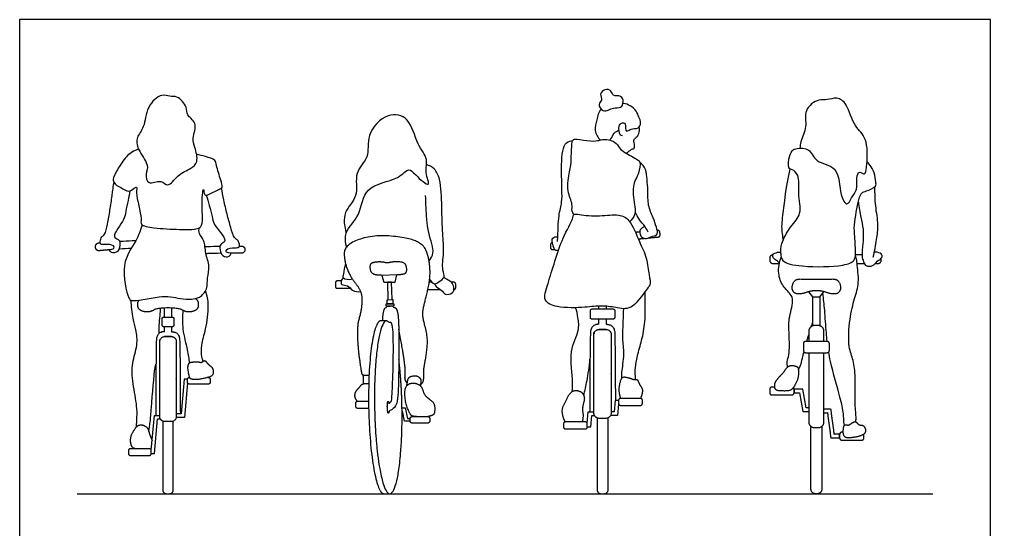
# Model space of a CAD drawing. Header units: millimetres. Extents: x 122.9 to 141.7, y 0.8 to 10.9.
# Drawn here: x 137.431 to 141.698, y 8.667 to 10.908 of the extents above; entities that cross this region are included whole.
import ezdxf

# ---------------------------------------------------------------- set-up
doc = ezdxf.new("R2010")
doc.units = ezdxf.units.MM
for name, color, linetype, true_color in [('AG-DIAGRAM', 7, 'Continuous', 0xfecc66), ('AG-PEOPLE', 7, 'Continuous', 0x66ccff), ('X-VPRT', 6, 'Continuous', 0xff00ff)]:
    doc.layers.add(name, color=color, linetype=linetype, true_color=true_color)

msp = doc.modelspace()

# ---------------------------------------------------------------- linework, layer by layer
at = {"layer": 'AG-DIAGRAM'}
msp.add_lwpolyline([(137.6851, 8.8248), (141.4443, 8.8248)], dxfattribs=at)
at = {"layer": 'AG-PEOPLE'}
for points in [[(139.0323, 9.7531), (139.0826, 9.7543), (139.0898, 9.7853), (139.0237, 9.7838)], [(139.0503, 9.6765), (139.0683, 9.677), (139.0665, 9.7539), (139.0485, 9.7535)], [(139.0432, 9.6488), (139.0429, 9.6583), (139.0763, 9.6589), (139.0766, 9.6494)], [(139.0473, 9.6584), (139.0468, 9.6764), (139.0718, 9.677), (139.0722, 9.659)]]:
    msp.add_lwpolyline(points, close=True, dxfattribs=at)
for points in [[(140.9171, 9.6892), (140.8995, 9.7119)], [(140.9171, 9.5621), (140.9171, 9.6892), (140.9487, 9.6892), (140.9487, 9.5621)], [(140.9487, 9.6892), (140.9663, 9.7119)], [(139.9773, 9.6361), (139.9773, 9.6485)], [(140.0095, 9.6479), (140.0095, 9.6361)], [(138.0687, 9.6007), (138.0687, 9.6416)], [(138.0995, 9.6416), (138.0995, 9.6007)], [(139.9773, 9.5689), (139.9773, 9.5913)], [(140.0095, 9.5913), (140.0095, 9.5689)], [(138.0687, 9.5364), (138.0687, 9.5579)], [(138.0995, 9.5579), (138.0995, 9.5364)], [(140.0095, 9.5464), (139.9773, 9.5464)], [(138.0995, 9.5149), (138.0687, 9.5149)], [(138.1699, 9.3118), (138.156, 9.1596), (138.1201, 9.1596)], [(138.1695, 9.3274), (138.1553, 9.3274), (138.1414, 9.1754), (138.1205, 9.1754)], [(140.8994, 9.2025), (140.8883, 9.2025), (140.8734, 9.284), (140.8347, 9.284), (140.8347, 9.2678), (140.8582, 9.2678), (140.8731, 9.1864), (140.8994, 9.1864)], [(140.0641, 9.2184), (140.0594, 9.168), (140.0287, 9.168)], [(140.0636, 9.2348), (140.0488, 9.2348), (140.0443, 9.1846), (140.0315, 9.1846)], [(139.1121, 9.2025), (139.126, 9.2025), (139.1361, 9.1558), (139.148, 9.1558)], [(139.148, 9.1438), (139.1235, 9.1438), (139.1138, 9.1884), (139.1123, 9.1884)], [(139.926, 9.1341), (139.9306, 9.1846), (139.9554, 9.1846)], [(138.0101, 9.0167), (138.024, 9.1689), (138.0477, 9.1689)], [(138.0105, 9.0011), (138.0246, 9.0011), (138.0385, 9.1531), (138.0504, 9.1531)], [(139.9264, 9.1178), (139.9412, 9.1178), (139.9458, 9.168), (139.9582, 9.168)]]:
    msp.add_lwpolyline(points, dxfattribs=at)
for points, degree, knots in [([(140.0185, 10.5091), (140.0113, 10.5059), (139.9942, 10.5016), (139.9689, 10.5361), (139.9956, 10.552), (139.9779, 10.581), (140.0024, 10.6032), (140.034, 10.5976), (140.0369, 10.5677), (140.0768, 10.5766), (140.0874, 10.5454), (140.0761, 10.516), (140.0401, 10.5223), (140.0259, 10.5124), (140.0185, 10.5091)], 3, [0, 0, 0, 0, 0.268285, 0.584932, 0.846354, 1.13362, 1.422547, 1.711609, 1.97425, 2.285632, 2.574265, 2.857973, 3.171559, 3.451454, 3.451454, 3.451454, 3.451454]), ([(137.9549, 10.3374), (137.946, 10.3563), (137.9428, 10.3908), (137.9841, 10.4356), (137.9861, 10.5237), (138.0536, 10.5852), (138.0915, 10.5663), (138.1255, 10.5739), (138.1718, 10.5238), (138.162, 10.4859), (138.2168, 10.4557), (138.1885, 10.3839), (138.2027, 10.3478), (138.2196, 10.2802), (138.1835, 10.2509), (138.1261, 10.2285), (138.085, 10.1644), (138.0545, 10.2085), (137.9937, 10.1759), (137.984, 10.2325), (138.0035, 10.2692), (137.9658, 10.314), (137.9549, 10.3374)], 3, [0, 0, 0, 0, 0.410469, 0.835287, 1.370359, 1.87736, 2.217512, 2.541315, 2.982549, 3.316124, 3.715415, 4.178199, 4.547452, 4.999136, 5.359746, 5.822378, 6.262646, 6.600263, 7.009343, 7.367565, 7.726716, 8.235547, 8.235547, 8.235547, 8.235547]), ([(140.776, 9.8797), (140.776, 9.8943), (140.777, 9.9248), (140.8169, 9.9992), (140.8732, 10.0529), (140.8491, 10.1429), (140.8618, 10.2232), (140.8265, 10.2508), (140.8116, 10.2484), (140.8075, 10.2834), (140.8243, 10.3364), (140.8499, 10.3423), (140.9092, 10.3438), (140.9224, 10.276), (141.0361, 10.2671), (141.0325, 10.1428), (141.0673, 10.0821), (141.0878, 10.1278), (141.1156, 10.1601), (141.1075, 10.2063), (141.1195, 10.249), (141.1491, 10.2166), (141.1528, 10.2621), (141.1564, 10.2805), (141.1599, 10.392), (141.0964, 10.4331), (141.0719, 10.5348), (141.0249, 10.5696), (140.9788, 10.551), (140.9427, 10.5608), (140.8735, 10.5134), (140.8949, 10.4318), (140.8657, 10.3847), (140.8613, 10.3516), (140.8608, 10.3419)], 3, [0, 0, 0, 0, 0.37528, 0.890063, 1.37341, 1.904284, 2.405799, 2.752286, 3.003413, 3.442539, 3.731217, 3.993521, 4.397885, 4.892722, 5.433391, 6.037995, 6.429025, 6.755915, 7.130218, 7.524122, 7.834503, 8.101559, 8.409691, 8.695376, 9.258266, 9.746744, 10.312697, 10.714851, 11.088516, 11.430139, 11.910802, 12.35107, 12.817302, 13.006705, 13.006705, 13.006705, 13.006705]), ([(139.987, 10.5144), (139.9744, 10.5014), (139.9708, 10.465), (139.9519, 10.422), (139.9735, 10.3873), (139.9839, 10.3789)], 3, [4.09772, 4.09772, 4.09772, 4.09772, 4.478725, 4.863418, 5.251028, 5.251028, 5.251028, 5.251028]), ([(140.081, 10.3971), (140.0774, 10.3978), (140.0663, 10.3972), (140.0634, 10.4399), (140.0743, 10.4551), (140.099, 10.4525), (140.09, 10.4186), (140.1054, 10.4158), (140.1171, 10.4306), (140.1525, 10.4254), (140.1645, 10.4539), (140.1518, 10.479), (140.1438, 10.5069), (140.1135, 10.5299), (140.098, 10.5372), (140.0831, 10.5384), (140.0831, 10.5384)], 3, [0, 0, 0, 0, 0.186348, 0.529914, 0.763355, 0.988593, 1.28231, 1.45232, 1.683177, 1.996833, 2.271561, 2.563315, 2.8645, 3.19427, 3.516588, 3.517317, 3.517317, 3.517317, 3.517317]), ([(138.8688, 9.9083), (138.8643, 9.9284), (138.8544, 9.9764), (138.9359, 10.0468), (138.9389, 10.1805), (139.0951, 10.1987), (139.1418, 10.261), (139.1688, 10.2251), (139.2469, 10.1577), (139.2086, 10.2409), (139.2316, 10.2956), (139.1729, 10.3589), (139.1512, 10.4791), (139.0438, 10.5039), (138.9514, 10.4022), (138.9736, 10.2996), (138.8967, 10.2377), (138.9267, 10.1272), (138.8482, 10.0653), (138.859, 9.9985), (138.8675, 9.9701)], 3, [0, 0, 0, 0, 0.454917, 1.028441, 1.646307, 2.329628, 2.777679, 3.135321, 3.612957, 4.028511, 4.469128, 4.981519, 5.600461, 6.134758, 6.765759, 7.329245, 7.858196, 8.43172, 8.97031, 9.516382, 9.516382, 9.516382, 9.516382]), ([(140.0239, 10.3778), (140.0261, 10.3792), (140.0356, 10.3869), (140.0404, 10.4097), (140.0577, 10.4186), (140.0656, 10.4213)], 3, [5.7226694, 5.7226694, 5.7226694, 5.7226694, 5.8073454, 6.1112505, 6.3623249, 6.3623249, 6.3623249, 6.3623249]), ([(140.0933, 10.3222), (140.0965, 10.3211), (140.1052, 10.3202), (140.1065, 10.3317), (140.1167, 10.3304), (140.1188, 10.3406), (140.1307, 10.3371), (140.1344, 10.3482), (140.1334, 10.3596), (140.1288, 10.3822), (140.1429, 10.3897), (140.1545, 10.4057), (140.1564, 10.426), (140.1544, 10.4356)], 3, [0, 0, 0, 0, 0.179277, 0.342498, 0.497613, 0.652465, 0.822377, 0.990271, 1.189335, 1.443146, 1.649799, 1.894262, 2.198883, 2.198883, 2.198883, 2.198883]), ([(139.7955, 9.9322), (139.7961, 9.9415), (139.7978, 9.9601), (139.7985, 10.0471), (139.8165, 10.1039), (139.8146, 10.162), (139.8128, 10.2367), (139.8143, 10.3538), (139.8435, 10.3725), (139.8579, 10.3756), (139.8623, 10.376)], 3, [0, 0, 0, 0, 0.296278, 0.810945, 1.252426, 1.663511, 2.166439, 2.759113, 3.079926, 3.221669, 3.221669, 3.221669, 3.221669]), ([(139.8684, 10.0512), (139.8647, 10.0556), (139.856, 10.0659), (139.8644, 10.0996), (139.8331, 10.1518), (139.8477, 10.2413), (139.8565, 10.2636), (139.8556, 10.3699), (139.8689, 10.3858), (139.9254, 10.3734), (139.9717, 10.3729), (139.9912, 10.384), (140.0512, 10.3757), (140.0672, 10.3416), (140.0885, 10.323), (140.1478, 10.2925), (140.1608, 10.281), (140.154, 10.2272), (140.1187, 10.1776), (140.1368, 10.0848), (140.1385, 10.0505), (140.1222, 10.0274), (140.1126, 10.0195)], 3, [0, 0, 0, 0, 0.232829, 0.539336, 0.976718, 1.48894, 1.801303, 2.363461, 2.586352, 3.001045, 3.382816, 3.64604, 4.060021, 4.386666, 4.693187, 5.144554, 5.36707, 5.750764, 6.196346, 6.725882, 7.054742, 7.397854, 7.397854, 7.397854, 7.397854]), ([(137.9549, 10.3374), (137.9396, 10.3324), (137.9074, 10.3179), (137.8764, 10.2726), (137.839, 10.2098), (137.8433, 10.198), (137.8453, 10.1934), (137.8529, 10.1802), (137.8766, 10.1717), (137.9105, 10.146), (137.9321, 10.1658), (137.9502, 10.175), (137.9386, 10.1416), (137.973, 10.0357), (137.9585, 10.0032), (138.0298, 9.99), (138.1296, 9.985), (138.213, 9.9835), (138.2362, 10.0028), (138.2349, 10.0536), (138.2319, 10.1268), (138.2413, 10.1743), (138.2415, 10.1292), (138.2721, 10.1432), (138.3155, 10.1641), (138.3249, 10.1724), (138.3147, 10.2041), (138.2964, 10.2645), (138.2942, 10.2928), (138.2523, 10.304), (138.2226, 10.3125), (138.2097, 10.3155)], 3, [-1.309738, -1.309738, -1.309738, -1.309738, -0.943569, -0.510092, -0.220653, 0, 0, 0, 0.387977, 0.78962, 1.106016, 1.309794, 1.590835, 2.203313, 2.493364, 2.925348, 3.532064, 4.042865, 4.318038, 4.712229, 5.23801, 5.528896, 5.799587, 6.085631, 6.494166, 6.671607, 6.98651, 7.451603, 7.736019, 8.117796, 8.404897, 8.404897, 8.404897, 8.404897]), ([(139.2338, 9.7676), (139.2378, 9.7586), (139.2545, 9.7387), (139.2748, 9.758), (139.3048, 9.7747), (139.2853, 9.8091), (139.2982, 9.8859), (139.29, 9.9694), (139.2871, 10.0822), (139.2836, 10.2023), (139.2576, 10.253), (139.232, 10.2663), (139.2197, 10.2702)], 3, [0, 0, 0, 0, 0.31361, 0.59348, 0.903703, 1.225778, 1.729427, 2.264671, 2.888312, 3.523024, 3.942075, 4.302375, 4.302375, 4.302375, 4.302375]), ([(140.1793, 9.9981), (140.1712, 9.9959), (140.1576, 9.9837), (140.1559, 9.9744), (140.1601, 9.9543), (140.1754, 9.9461), (140.1863, 9.9432), (140.2129, 9.9574), (140.2399, 9.9605), (140.2289, 9.9997), (140.2165, 10.0382), (140.1904, 10.0907), (140.1946, 10.1556), (140.1883, 10.2039), (140.1864, 10.2499), (140.1674, 10.2712), (140.1572, 10.2796)], 3, [0, 0, 0, 0, 0.28087, 0.45224, 0.693435, 0.922991, 1.129459, 1.426989, 1.70892, 1.991747, 2.353608, 2.780695, 3.229254, 3.62394, 3.995094, 4.347808, 4.347808, 4.347808, 4.347808]), ([(140.776, 9.8797), (140.777, 9.8691), (140.7786, 9.8386), (140.876, 9.8194), (141.0443, 9.821), (141.102, 9.8452), (141.1058, 9.8794), (141.1019, 9.957), (141.0965, 10.003), (141.1174, 10.1138), (141.1307, 10.1493), (141.1523, 10.1533), (141.1996, 10.1719), (141.1923, 10.1958), (141.1912, 10.2367), (141.1692, 10.2691), (141.1555, 10.2826)], 3, [0, 0, 0, 0, 0.320705, 0.856985, 1.61352, 2.025565, 2.334639, 2.824368, 3.237836, 3.835893, 4.166283, 4.425565, 4.805668, 5.055209, 5.413887, 5.845103, 5.845103, 5.845103, 5.845103]), ([(140.8162, 10.2514), (140.7937, 10.1446), (140.793, 10.0912), (140.7763, 10.0065), (140.7828, 9.9633), (140.7863, 9.9399), (140.7869, 9.9386)], 3, [0.010571, 0.010571, 0.010571, 0.010571, 0.514973, 1.036853, 1.489877, 1.515696, 1.515696, 1.515696, 1.515696]), ([(137.9165, 10.1551), (137.9139, 10.1411), (137.9089, 10.112), (137.8974, 10.063), (137.8961, 10.0298), (137.8314, 9.9517), (137.8666, 9.9427), (137.8758, 9.9264), (137.8685, 9.8825), (137.8335, 9.8808), (137.8276, 9.8928), (137.8258, 9.8971), (137.8322, 9.8972), (137.8481, 9.9007), (137.8473, 9.919), (137.8077, 9.9198), (137.7863, 9.9179), (137.7843, 9.9336), (137.7923, 9.9545), (137.8094, 9.9624), (137.8186, 10.0123), (137.8292, 10.0696), (137.8383, 10.1295), (137.842, 10.1631), (137.8468, 10.191)], 3, [0.040093, 0.040093, 0.040093, 0.040093, 0.396655, 0.797692, 1.1458, 1.672937, 1.946968, 2.190374, 2.526435, 2.823098, 3.058868, 3.058868, 3.058868, 3.31845, 3.501667, 3.850463, 4.104015, 4.301042, 4.565171, 4.798869, 5.189719, 5.640632, 6.095505, 6.454392, 6.454392, 6.454392, 6.454392]), ([(138.2523, 10.1361), (138.2565, 10.1207), (138.2641, 10.0909), (138.2802, 10.0412), (138.28, 10.0076), (138.351, 9.9351), (138.3166, 9.9233), (138.3088, 9.9063), (138.3197, 9.8631), (138.3547, 9.8643), (138.3596, 9.8768), (138.361, 9.8812), (138.3547, 9.8807), (138.3386, 9.8829), (138.3378, 9.9013), (138.3772, 9.9053), (138.3988, 9.9052), (138.3994, 9.9209), (138.3897, 9.9412), (138.372, 9.9476), (138.3587, 9.9966), (138.3434, 10.0528), (138.3288, 10.1146), (138.322, 10.1499), (138.3189, 10.1675)], 3, [0, 0, 0, 0, 0.396655, 0.797692, 1.1458, 1.672937, 1.946968, 2.190374, 2.526435, 2.823098, 3.058868, 3.058868, 3.058868, 3.31845, 3.501667, 3.850463, 4.104015, 4.301042, 4.565171, 4.798869, 5.189719, 5.640632, 6.095505, 6.515491, 6.515491, 6.515491, 6.515491]), ([(141.1886, 10.1713), (141.1888, 10.1438), (141.1894, 10.0899), (141.2062, 10.0047), (141.1962, 9.9418), (141.1876, 9.8887), (141.1814, 9.8628)], 3, [0, 0, 0, 0, 0.514973, 1.036853, 1.489877, 1.996981, 1.996981, 1.996981, 1.996981]), ([(139.231, 9.8478), (139.2386, 9.8582), (139.2589, 9.8834), (139.2234, 9.9719), (139.2179, 10.0797), (139.2163, 10.1159), (139.2161, 10.1337)], 3, [0, 0, 0, 0, 0.359778, 0.910768, 1.517293, 1.939268, 1.939268, 1.939268, 1.939268]), ([(141.1173, 10.1054), (141.1208, 10.0832), (141.1273, 10.0386), (141.1403, 9.9875), (141.1389, 9.9255), (141.1308, 9.8692), (141.1393, 9.8452), (141.1477, 9.8231), (141.1839, 9.8217), (141.1975, 9.848), (141.2205, 9.8551), (141.2231, 9.8753), (141.2126, 9.8817), (141.1953, 9.8871), (141.1865, 9.8862)], 3, [0, 0, 0, 0, 0.465432, 0.877303, 1.327191, 1.751548, 2.033082, 2.290506, 2.596798, 2.894601, 3.161027, 3.385533, 3.572664, 3.865755, 3.865755, 3.865755, 3.865755]), ([(139.8684, 10.0512), (139.8646, 10.0483), (139.8632, 10.0252), (139.8104, 9.9452), (139.7581, 9.7544), (139.7264, 9.6708), (139.7975, 9.639), (139.9157, 9.642), (139.9873, 9.6515), (140.0487, 9.6438), (140.1206, 9.6272), (140.1811, 9.7166), (140.2081, 9.7438), (140.1973, 9.7777), (140.1894, 9.8619), (140.1524, 9.9345), (140.1168, 10.0293), (140.0636, 10.0549), (139.9816, 10.0418), (139.8967, 10.0485), (139.8726, 10.0543), (139.8684, 10.0512)], 3, [0, 0, 0, 0, 0.253701, 0.799658, 1.608799, 2.090573, 2.523896, 3.140532, 3.619696, 4.065281, 4.492661, 4.945157, 5.420076, 5.877578, 6.326432, 6.778137, 7.332783, 7.73655, 8.2482, 8.774409, 9.048381, 9.048381, 9.048381, 9.048381]), ([(140.1933, 9.973), (140.1894, 9.9812), (140.1816, 9.9976), (140.1524, 10.0306), (140.142, 10.0505), (140.1368, 10.0607)], 3, [0, 0, 0, 0, 0.2915591, 0.6586381, 0.9876696, 0.9876696, 0.9876696, 0.9876696]), ([(137.9711, 10.0052), (137.9618, 9.9817), (137.947, 9.9306), (137.8706, 9.8387), (137.907, 9.685), (137.9229, 9.6706), (137.9771, 9.6773), (138.0443, 9.6907), (138.095, 9.6921), (138.1384, 9.6803), (138.1866, 9.6787), (138.2246, 9.6836), (138.2593, 9.723), (138.2548, 9.7729), (138.2701, 9.824), (138.246, 9.8798), (138.2473, 9.9371), (138.2177, 9.9659), (138.2201, 9.9842), (138.2213, 9.9922)], 3, [0, 0, 0, 0, 0.499089, 1.122691, 1.808073, 2.042993, 2.447698, 2.935818, 3.339983, 3.722199, 4.117407, 4.465991, 4.85627, 5.255653, 5.665514, 6.107266, 6.535236, 6.883451, 7.164324, 7.164324, 7.164324, 7.164324]), ([(139.7994, 9.8927), (139.7943, 9.8924), (139.7796, 9.8901), (139.7736, 9.9281), (139.7691, 9.9494), (139.7891, 9.9542), (139.7969, 9.9536)], 3, [0, 0, 0, 0, 0.219856, 0.548983, 0.793062, 1.064909, 1.064909, 1.064909, 1.064909]), ([(137.9424, 9.9354), (137.9341, 9.9353), (137.9304, 9.9352), (137.9265, 9.935), (137.9104, 9.9343), (137.8915, 9.9333), (137.8715, 9.932)], 3, [2.0282042, 2.0282042, 2.0282042, 2.0282042, 2.0689323, 2.0689323, 2.0689323, 2.2372607, 2.2372607, 2.2372607, 2.2372607]), ([(138.2463, 9.9101), (138.25, 9.9103), (138.2537, 9.9105), (138.2576, 9.9106), (138.2737, 9.9112), (138.2926, 9.9118), (138.3127, 9.9122)], 3, [2.0282042, 2.0282042, 2.0282042, 2.0282042, 2.0689323, 2.0689323, 2.0689323, 2.2372607, 2.2372607, 2.2372607, 2.2372607]), ([(138.3174, 9.8807), (138.2961, 9.8803), (138.276, 9.8797), (138.2589, 9.879), (138.2561, 9.8789), (138.2533, 9.8788), (138.2507, 9.8787)], 3, [1.1314793, 1.1314793, 1.1314793, 1.1314793, 1.3112677, 1.3112677, 1.3112677, 1.3410297, 1.3410297, 1.3410297, 1.3410297]), ([(140.7703, 9.8377), (140.7678, 9.8405), (140.7602, 9.8496), (140.7424, 9.8551), (140.7397, 9.8753), (140.7501, 9.8817), (140.7672, 9.8871), (140.776, 9.8862)], 3, [2.774712, 2.774712, 2.774712, 2.774712, 2.894601, 3.161027, 3.385533, 3.572664, 3.862266, 3.862266, 3.862266, 3.862266]), ([(140.8066, 9.3809), (140.805, 9.3889), (140.8026, 9.4071), (140.8157, 9.4356), (140.8139, 9.5292), (140.8083, 9.5895), (140.8349, 9.6693), (140.8205, 9.7032), (140.7827, 9.7356), (140.7621, 9.7929), (140.7692, 9.8417), (140.7781, 9.8639)], 3, [0, 0, 0, 0, 0.281091, 0.595352, 1.133996, 1.599803, 2.101759, 2.430279, 2.819182, 3.255138, 3.735689, 3.735689, 3.735689, 3.735689]), ([(141.1056, 9.1401), (141.1064, 9.1459), (141.1088, 9.1589), (141.1003, 9.2233), (141.1054, 9.3332), (141.0979, 9.4105), (141.0702, 9.4704), (141.0779, 9.5915), (141.0992, 9.6818), (141.1238, 9.7502), (141.111, 9.8316), (141.1103, 9.8541), (141.1051, 9.8675), (141.1041, 9.8696)], 3, [0, 0, 0, 0, 0.236266, 0.682681, 1.290856, 1.78533, 2.238017, 2.856712, 3.408387, 3.89445, 4.407258, 4.662687, 4.718328, 4.718328, 4.718328, 4.718328]), ([(138.8638, 9.8351), (138.859, 9.8207), (138.8571, 9.792), (138.8469, 9.7683), (138.8812, 9.7643), (138.8939, 9.7678)], 3, [0, 0, 0, 0, 0.3902119, 0.6336176, 0.9975994, 0.9975994, 0.9975994, 0.9975994]), ([(138.8553, 9.7722), (138.8507, 9.7692), (138.8427, 9.7606), (138.8445, 9.7392), (138.8763, 9.7425), (138.8919, 9.7127), (138.9185, 9.7112), (138.9304, 9.7124)], 3, [0, 0, 0, 0, 0.235885, 0.462274, 0.75388, 1.070309, 1.416293, 1.416293, 1.416293, 1.416293]), ([(139.2545, 9.7467), (139.2569, 9.742), (139.2609, 9.7316), (139.2929, 9.7162), (139.2999, 9.6965), (139.3367, 9.7028), (139.3438, 9.7315), (139.3303, 9.755), (139.3146, 9.7622), (139.3021, 9.7703), (139.2956, 9.7738)], 3, [0, 0, 0, 0, 0.230421, 0.564823, 0.811645, 1.124406, 1.417029, 1.705508, 1.944809, 2.216719, 2.216719, 2.216719, 2.216719]), ([(140.9329, 9.7677), (140.8812, 9.7677), (140.8386, 9.7677), (140.8229, 9.7303), (140.8357, 9.7031), (140.868, 9.7011), (140.91, 9.7162), (140.9329, 9.7162), (140.9557, 9.7162), (140.9978, 9.7011), (141.03, 9.7031), (141.0429, 9.7303), (141.0272, 9.7677), (140.9845, 9.7677), (140.9329, 9.7677)], 2, [0, 0, 0, 0.142012, 0.284023, 0.426035, 0.568046, 0.710058, 0.85207, 0.85207, 0.994081, 1.136093, 1.278104, 1.420116, 1.562128, 1.704139, 1.704139, 1.704139]), ([(138.2379, 9.4058), (138.2359, 9.4125), (138.2318, 9.4267), (138.2289, 9.4813), (138.2518, 9.547), (138.2665, 9.6524), (138.2554, 9.6952), (138.2489, 9.7162)], 3, [0, 0, 0, 0, 0.263547, 0.670782, 1.160774, 1.745344, 2.209416, 2.209416, 2.209416, 2.209416]), ([(140.1384, 9.3266), (140.1368, 9.3444), (140.1363, 9.3809), (140.1476, 9.4392), (140.1695, 9.5094), (140.1827, 9.5903), (140.1803, 9.6681), (140.1808, 9.7025), (140.181, 9.7134)], 3, [0, 0, 0, 0, 0.410301, 0.839804, 1.318645, 1.831329, 2.355078, 2.605373, 2.605373, 2.605373, 2.605373]), ([(140.9805, 9.4933), (140.979, 9.5059), (140.9745, 9.5531), (140.9704, 9.6291), (140.9643, 9.6801), (140.9612, 9.7053)], 3, [2.201635, 2.201635, 2.201635, 2.201635, 2.402728, 2.968217, 3.462959, 3.462959, 3.462959, 3.462959]), ([(137.9451, 9.1177), (137.9465, 9.1319), (137.948, 9.1618), (137.9487, 9.2123), (137.9277, 9.309), (137.9231, 9.3984), (137.9522, 9.4745), (137.9448, 9.5456), (137.9295, 9.5943), (137.923, 9.6479), (137.9213, 9.6745)], 3, [0, 0, 0, 0, 0.374748, 0.780717, 1.349193, 1.895391, 2.407379, 2.879187, 3.291416, 3.804135, 3.804135, 3.804135, 3.804135]), ([(137.9558, 9.675), (137.951, 9.669), (137.9475, 9.6431), (137.9692, 9.6256), (138.0092, 9.6238), (138.036, 9.6419), (138.0841, 9.6419), (138.1322, 9.6419), (138.159, 9.6238), (138.199, 9.6256), (138.2206, 9.6431), (138.2166, 9.6738), (138.2049, 9.6818)], 2, [0.272028, 0.272028, 0.272028, 0.344979, 0.517468, 0.689958, 0.862447, 1.034936, 1.034936, 1.207426, 1.379915, 1.552405, 1.724894, 1.843366, 1.843366, 1.843366]), ([(138.0448, 9.529), (138.0447, 9.5405), (138.0448, 9.5631), (138.0489, 9.6074), (138.0512, 9.6294), (138.0525, 9.6406)], 3, [0, 0, 0, 0, 0.336034, 0.715021, 1.047677, 1.047677, 1.047677, 1.047677]), ([(138.15, 9.6303), (138.1472, 9.6029), (138.1446, 9.5482), (138.17, 9.4592), (138.1751, 9.4172), (138.1775, 9.3979)], 3, [0, 0, 0, 0, 0.520706, 1.073472, 1.493151, 1.493151, 1.493151, 1.493151]), ([(139.86, 9.2737), (139.8608, 9.2876), (139.8656, 9.3155), (139.8424, 9.4538), (139.8939, 9.5364), (139.886, 9.5975), (139.8799, 9.6275), (139.8752, 9.6417)], 3, [0, 0, 0, 0, 0.362804, 1.010748, 1.560532, 1.982123, 2.358218, 2.358218, 2.358218, 2.358218]), ([(140.0782, 9.3313), (140.0782, 9.3403), (140.0771, 9.3586), (140.0913, 9.4418), (140.0797, 9.5058), (140.0853, 9.5831), (140.0857, 9.619), (140.0863, 9.6371)], 3, [0, 0, 0, 0, 0.29137, 0.793696, 1.261346, 1.746323, 2.158934, 2.158934, 2.158934, 2.158934]), ([(140.0095, 9.5689), (140.0257, 9.5689), (140.0444, 9.5523), (140.0485, 9.5214), (140.0498, 9.2348)], 2, [0, 0, 0, 0.434721, 0.869442, 1.270397, 1.270397, 1.270397]), ([(138.0995, 9.5364), (138.115, 9.5364), (138.1329, 9.5205), (138.1369, 9.49), (138.1382, 9.1754)], 2, [0, 0, 0, 0.434721, 0.869442, 1.299695, 1.299695, 1.299695]), ([(140.8549, 9.3724), (140.8581, 9.3777), (140.8649, 9.3895), (140.8699, 9.4133), (140.8759, 9.4374), (140.8785, 9.4473)], 3, [0, 0, 0, 0, 0.2451234, 0.5664007, 0.7682347, 0.7682347, 0.7682347, 0.7682347]), ([(141.0566, 9.1255), (141.0555, 9.1298), (141.0526, 9.139), (141.0533, 9.1805), (141.0372, 9.2521), (141.0013, 9.3702), (140.9892, 9.4339), (140.9869, 9.4471)], 3, [0, 0, 0, 0, 0.20637, 0.552294, 1.043082, 1.766289, 1.96337, 1.96337, 1.96337, 1.96337]), ([(137.9998, 9.0981), (138.0021, 9.112), (138.0067, 9.1439), (138.0104, 9.1996), (138.0249, 9.3787), (138.0298, 9.3887), (138.0312, 9.3944)], 3, [0, 0, 0, 0, 0.372179, 0.834186, 1.588276, 1.828117, 1.828117, 1.828117, 1.828117]), ([(139.9106, 9.2559), (139.9162, 9.2778), (139.9261, 9.3218), (139.9352, 9.384), (139.9381, 9.4153)], 3, [0, 0, 0, 0, 0.460537, 1.004178, 1.004178, 1.004178, 1.004178]), ([(140.9663, 9.1803), (140.974, 9.1803), (140.9816, 9.1803), (140.989, 9.1249), (140.9965, 9.0695), (141.0158, 9.0695), (141.0352, 9.0695), (141.0352, 9.0776), (141.0352, 9.0857), (141.0234, 9.0857), (141.0117, 9.0857), (141.0042, 9.141), (140.9968, 9.1964), (140.9816, 9.1964), (140.9663, 9.1964)], 2, [0.255087, 0.255087, 0.255087, 0.304111, 0.304111, 0.663656, 0.663656, 0.788305, 0.788305, 0.840184, 0.840184, 0.915888, 0.915888, 1.275433, 1.275433, 1.373401, 1.373401, 1.373401]), ([(137.9795, 9.0222), (137.9566, 9.0222), (137.9301, 9.0222), (137.9245, 9.0342), (137.9189, 9.0462), (137.9203, 9.077), (137.9335, 9.1027), (137.9501, 9.125), (137.9728, 9.1281), (137.9919, 9.1167), (137.9996, 9.1003), (138.0038, 9.0817), (138.012, 9.0656), (138.0138, 9.0576)], 2, [1.0198067, 1.0198067, 1.0198067, 1.1125164, 1.2052261, 1.2052261, 1.2979358, 1.3906455, 1.4833552, 1.5760649, 1.6687745, 1.7614842, 1.8541939, 1.9469036, 2.0005939, 2.0005939, 2.0005939])]:
    msp.add_open_spline(points, degree=degree, knots=knots, dxfattribs=at)
for points, degree in [([(139.194, 9.3053), (139.2047, 9.3123), (139.2079, 9.3282), (139.207, 9.3728), (139.2212, 9.4427), (139.2256, 9.5167), (139.202, 9.6004), (139.205, 9.6396), (139.2235, 9.7084), (139.238, 9.7847), (139.2294, 9.8694), (139.2058, 9.9201), (139.1365, 9.9496), (138.9847, 9.9631), (138.8593, 9.918), (138.8579, 9.8461), (138.8841, 9.7791), (138.9192, 9.7355), (138.9378, 9.6977), (138.9331, 9.6261), (138.9145, 9.5633), (138.918, 9.4674), (138.9322, 9.3633), (138.9366, 9.3468), (138.9499, 9.3453), (138.9673, 9.3446)], 2), ([(140.1567, 9.974), (140.1477, 9.9732), (140.1381, 9.9723)], 2), ([(140.1504, 9.9438), (140.1637, 9.9451), (140.1763, 9.9463)], 2), ([(137.8694, 9.9002), (137.8887, 9.9014), (137.9071, 9.9024), (137.9231, 9.9032)], 3), ([(141.1336, 9.8735), (141.12, 9.8735), (141.1043, 9.8735)], 2), ([(139.0237, 9.7838), (138.9973, 9.7838), (138.9744, 9.7956), (138.9713, 9.835), (138.9914, 9.8431), (139.0234, 9.8445), (139.048, 9.8381), (139.0752, 9.8457), (139.1208, 9.8431), (139.1316, 9.8233), (139.1313, 9.7927), (139.112, 9.7865), (139.0898, 9.7853)], 2), ([(141.1115, 9.8363), (141.1286, 9.8363), (141.143, 9.8363)], 2), ([(139.2436, 9.7533), (139.2378, 9.7533), (139.2319, 9.7533)], 2), ([(139.2256, 9.721), (139.2534, 9.721), (139.2812, 9.721)], 2), ([(139.9773, 9.5689), (139.9611, 9.5689), (139.9424, 9.5523), (139.9382, 9.5201), (139.9368, 9.1846)], 2), ([(140.9107, 9.559), (140.9128, 9.5656), (140.9149, 9.5723), (140.9171, 9.5789)], 3), ([(138.0687, 9.5364), (138.0532, 9.5364), (138.0353, 9.5205), (138.0312, 9.4898), (138.0299, 9.1689)], 2), ([(139.135, 9.3101), (139.1253, 9.3221), (139.1253, 9.3448), (139.1271, 9.3748), (139.1153, 9.4565), (139.0982, 9.5474)], 2), ([(140.891, 9.4933), (140.8937, 9.503), (140.8965, 9.5126), (140.8994, 9.5222)], 3), ([(138.1869, 9.4025), (138.177, 9.4013), (138.1698, 9.3806), (138.1775, 9.3354), (138.186, 9.3264), (138.2203, 9.3261), (138.2616, 9.3354), (138.2812, 9.3438), (138.2834, 9.3634), (138.2784, 9.3808), (138.2628, 9.3906), (138.248, 9.4094), (138.2417, 9.4088), (138.2307, 9.4001), (138.2149, 9.405), (138.1969, 9.4038), (138.1869, 9.4025)], 2), ([(138.9434, 9.3075), (138.9433, 9.3225), (138.9419, 9.3463)], 2), ([(140.7638, 9.279), (140.749, 9.2811), (140.7477, 9.3109), (140.7659, 9.3343), (140.7865, 9.3546), (140.8047, 9.3825), (140.827, 9.3884), (140.8539, 9.3807), (140.8556, 9.3666), (140.8549, 9.3338), (140.838, 9.2975), (140.8216, 9.2779), (140.7786, 9.2769), (140.7638, 9.279)], 2), ([(138.9164, 9.23), (138.904, 9.2442), (138.9067, 9.2732), (138.9247, 9.291), (138.9384, 9.3102), (138.966, 9.3094)], 2), ([(139.1761, 9.1637), (139.1568, 9.1637), (139.146, 9.1762), (139.1265, 9.2251), (139.1233, 9.2874), (139.1404, 9.308), (139.1684, 9.3121), (139.1979, 9.2986), (139.2088, 9.2614), (139.2271, 9.2437), (139.2563, 9.2213), (139.256, 9.1785), (139.2457, 9.167), (139.225, 9.1637)], 2), ([(139.1334, 9.2995), (139.1371, 9.3285), (139.1486, 9.3406), (139.1766, 9.3439), (139.1923, 9.3327), (139.1958, 9.3206), (139.1932, 9.2983)], 2), ([(140.0738, 9.2432), (140.067, 9.2609), (140.0661, 9.2987), (140.0787, 9.3394), (140.1052, 9.3354), (140.1308, 9.3253), (140.1473, 9.328), (140.1539, 9.3067), (140.1694, 9.2859), (140.1671, 9.2599), (140.16, 9.2432)], 2), ([(139.8298, 9.1399), (139.8199, 9.1573), (139.8141, 9.1973), (139.8316, 9.2302), (139.8475, 9.2644), (139.8688, 9.2803), (139.8989, 9.2741), (139.9113, 9.2572), (139.9146, 9.2388), (139.9033, 9.1996), (139.9097, 9.1664), (139.9045, 9.1399)], 2), ([(141.0566, 9.1255), (141.052, 9.1222), (141.0502, 9.0818), (141.0647, 9.0689), (141.0978, 9.0717), (141.1266, 9.0778), (141.149, 9.0907), (141.1487, 9.1119), (141.138, 9.1263), (141.119, 9.126), (141.107, 9.1422), (141.0923, 9.1383), (141.0757, 9.1248), (141.0612, 9.1289), (141.0566, 9.1255)], 2)]:
    msp.add_open_spline(points, degree=degree, dxfattribs=at)
for points, weights, degree, knots in [([(140.1937, 9.9478), (140.2225, 9.9507), (140.2373, 9.9521), (140.2472, 9.9531), (140.2463, 9.9631), (140.2458, 9.9678), (140.2454, 9.9725), (140.2444, 9.9825), (140.2344, 9.9815), (140.2343, 9.9815), (140.2336, 9.9815)], [1, 1, 1, 0.707106781187, 1, 1, 1, 0.707106781187, 1, 1, 1], 2, [0.198561, 0.198561, 0.198561, 0.2918621, 0.2918621, 0.3412638, 0.3412638, 0.3710034, 0.3710034, 0.4204051, 0.4204051, 0.421153, 0.421153, 0.421153]), ([(137.7859, 9.9254), (137.7832, 9.9251), (137.7805, 9.9248), (137.7779, 9.9246), (137.7687, 9.9236), (137.7628, 9.9165), (137.7638, 9.9072), (137.7647, 9.898), (137.7719, 9.8922), (137.7811, 9.8931), (137.7955, 9.8945), (137.8106, 9.8959), (137.8258, 9.8971)], [1, 1, 1, 1, 0.804737854124, 0.804737854124, 1, 0.804737854124, 0.804737854124, 1, 1, 1, 1], 3, [0.7001605, 0.7001605, 0.7001605, 0.7001605, 0.7227264, 0.7227264, 0.7227264, 0.8042755, 0.8042755, 0.8042755, 0.8858246, 0.8858246, 0.8858246, 1.0111783, 1.0111783, 1.0111783, 1.0111783]), ([(138.3986, 9.9126), (138.4012, 9.9126), (138.4039, 9.9126), (138.4065, 9.9125), (138.4158, 9.9124), (138.4222, 9.9057), (138.4221, 9.8964), (138.4219, 9.8872), (138.4152, 9.8807), (138.406, 9.8809), (138.3915, 9.8811), (138.3763, 9.8812), (138.361, 9.8812)], [1, 1, 1, 1, 0.804737854124, 0.804737854124, 1, 0.804737854124, 0.804737854124, 1, 1, 1, 1], 3, [0.7001605, 0.7001605, 0.7001605, 0.7001605, 0.7227264, 0.7227264, 0.7227264, 0.8042755, 0.8042755, 0.8042755, 0.8858246, 0.8858246, 0.8858246, 1.0111783, 1.0111783, 1.0111783, 1.0111783]), ([(139.7735, 9.9271), (139.764, 9.9266), (139.764, 9.9171), (139.764, 9.9121), (139.764, 9.9072), (139.764, 9.8972), (139.774, 9.8972), (139.7782, 9.8972), (139.7824, 9.8972)], [1, 0.725522481742, 1, 1, 1, 0.707106781187, 1, 1, 1], 2, [0.4792411, 0.4792411, 0.4792411, 0.5269825, 0.5269825, 0.5580076, 0.5580076, 0.6074093, 0.6074093, 0.6335179, 0.6335179, 0.6335179]), ([(140.7417, 9.8735), (140.7415, 9.8735), (140.7412, 9.8735), (140.7277, 9.8735), (140.7277, 9.86), (140.7277, 9.8549), (140.7277, 9.8498), (140.7277, 9.8363), (140.7412, 9.8363), (140.7556, 9.8363), (140.77, 9.8363)], [1, 1, 1, 0.707106781187, 1, 1, 1, 0.707106781187, 1, 1, 1], 2, [0.6721088, 0.6721088, 0.6721088, 0.6736806, 0.6736806, 0.741918, 0.741918, 0.774499, 0.774499, 0.8427364, 0.8427364, 0.9352555, 0.9352555, 0.9352555]), ([(141.1914, 9.8363), (141.1989, 9.8363), (141.2045, 9.8363), (141.218, 9.8363), (141.218, 9.8498), (141.218, 9.8542), (141.218, 9.8585)], [1, 1, 1, 0.707106781187, 1, 1, 1], 2, [0.249979, 0.249979, 0.249979, 0.2864311, 0.2864311, 0.3546685, 0.3546685, 0.3825094, 0.3825094, 0.3825094]), ([(138.8449, 9.7592), (138.8362, 9.7592), (138.8276, 9.7592), (138.8195, 9.7592), (138.8195, 9.7512), (138.8195, 9.7431), (138.8195, 9.7349), (138.8195, 9.7269), (138.8276, 9.7269), (138.8563, 9.7269), (138.885, 9.7269)], [1, 1, 1, 0.707106781187, 1, 1, 1, 0.707106781187, 1, 1, 1], 2, [0.9305247, 0.9305247, 0.9305247, 0.9885401, 0.9885401, 1.0309042, 1.0309042, 1.0853105, 1.0853105, 1.1276745, 1.1276745, 1.3198409, 1.3198409, 1.3198409]), ([(139.34, 9.721), (139.348, 9.7211), (139.348, 9.729), (139.348, 9.7371), (139.348, 9.7453), (139.348, 9.7533), (139.3399, 9.7533), (139.3345, 9.7533), (139.329, 9.7533)], [1, 0.711645497103, 1, 1, 1, 0.707106781187, 1, 1, 1], 2, [1.5315427, 1.5315427, 1.5315427, 1.5735594, 1.5735594, 1.6279657, 1.6279657, 1.6703298, 1.6703298, 1.7069362, 1.7069362, 1.7069362]), ([(139.0271, 9.5844), (139.0279, 9.6045), (139.0344, 9.6431), (139.0475, 9.645), (139.0474, 9.6469), (139.0474, 9.6488), (139.0599, 9.6491), (139.0724, 9.6494), (139.0725, 9.6468), (139.0725, 9.6443), (139.0837, 9.6443), (139.0933, 9.6223), (139.0965, 9.5898), (139.0997, 9.5095), (139.0967, 9.2883), (139.0908, 9.2185), (139.0734, 9.196), (139.0554, 9.1888), (139.0543, 9.1786), (139.0523, 9.1785), (139.0481, 9.1785), (139.0477, 9.2045), (139.0472, 9.2306), (139.0513, 9.2307), (139.0533, 9.2307), (139.0547, 9.2213), (139.0655, 9.2246), (139.0686, 9.2526), (139.0745, 9.4027), (139.0751, 9.5373), (139.0606, 9.5847), (139.045, 9.5844), (138.9847, 9.5831), (138.9915, 9.2033), (138.9984, 8.8235), (139.0586, 8.8248), (139.1189, 8.8261), (139.112, 9.2059), (139.11, 9.3196), (139.0984, 9.4143)], [1, 1, 1, 1, 1, 1, 1, 1, 1, 1, 1, 1, 1, 1, 1, 1, 1, 1, 0.968743747351, 1.16657669017, 0.824894288393, 1.16657669017, 0.824894288393, 1.16657669017, 0.976741510081, 0.99784722371, 0.99784722371, 0.99784722371, 0.99784722371, 0.99784722371, 1.03542441625, 1.14656134393, 0.81074130134, 1.14656134393, 0.81074130134, 1.14656134393, 0.81074130134, 1.14656134393, 1.02013356951, 0.988899530529], 2, [0.029381, 0.029381, 0.029381, 0.134646, 0.269292, 0.269292, 0.290339, 0.290339, 0.374191, 0.374191, 0.402852, 0.402852, 0.637914, 0.873602, 1.109291, 1.344979, 1.580667, 1.816356, 2.052044, 2.052044, 3.208731, 3.208731, 5.206474, 5.206474, 7.204217, 7.204217, 8.314142, 8.314142, 8.672012, 9.029882, 9.387752, 9.387752, 10.048889, 10.048889, 12.046632, 12.046632, 14.044375, 14.044375, 16.042118, 16.042118, 16.794218, 16.794218, 16.794218]), ([(139.94, 9.5985), (139.94, 9.5913), (139.9473, 9.5913), (139.9934, 9.5913), (140.0395, 9.5913), (140.0468, 9.5913), (140.0468, 9.5985), (140.0468, 9.6137), (140.0468, 9.6289), (140.0468, 9.6361), (140.0395, 9.6361), (139.9934, 9.6361), (139.9473, 9.6361), (139.94, 9.6361), (139.94, 9.6289), (139.94, 9.6137), (139.94, 9.5985)], [1, 0.707106781187, 1, 1, 1, 0.707106781187, 1, 1, 1, 0.707106781187, 1, 1, 1, 0.707106781187, 1, 1, 1], 2, [0, 0, 0, 0.0356129, 0.0356129, 0.1094986, 0.1094986, 0.1451116, 0.1451116, 0.2140049, 0.2140049, 0.2496179, 0.2496179, 0.3235036, 0.3235036, 0.3591165, 0.3591165, 0.4280099, 0.4280099, 0.4280099]), ([(138.0584, 9.5648), (138.0584, 9.5579), (138.0654, 9.5579), (138.0841, 9.5579), (138.1028, 9.5579), (138.1097, 9.5579), (138.1097, 9.5648), (138.1097, 9.5793), (138.1097, 9.5938), (138.1097, 9.6007), (138.1028, 9.6007), (138.0841, 9.6007), (138.0654, 9.6007), (138.0584, 9.6007), (138.0584, 9.5938), (138.0584, 9.5793), (138.0584, 9.5648)], [1, 0.707106781187, 1, 1, 1, 0.707106781187, 1, 1, 1, 0.707106781187, 1, 1, 1, 0.707106781187, 1, 1, 1], 2, [0, 0, 0, 0.0356129, 0.0356129, 0.1094986, 0.1094986, 0.1451116, 0.1451116, 0.2140049, 0.2140049, 0.2496179, 0.2496179, 0.3235036, 0.3235036, 0.3591165, 0.3591165, 0.4280099, 0.4280099, 0.4280099]), ([(139.0452, 9.5844), (139.0322, 9.5844), (139.0192, 9.5844), (139.0191, 9.5844), (139.019, 9.5844), (138.9587, 9.5831), (138.9656, 9.2033), (138.9724, 8.8235), (139.0326, 8.8248), (139.0454, 8.8248), (139.0582, 8.8248)], [1, 1, 1, 1.00072320101, 1.00145000387, 0.708132088755, 1.00145000387, 0.708132088755, 1.00145000387, 1.00145000387, 1.00145000387], 2, [-0.087723, -0.087723, -0.087723, 0, 0, 0.00495, 0.00495, 2.002693, 2.002693, 4.000436, 4.000436, 4.086039, 4.086039, 4.086039]), ([(140.9663, 9.4933), (140.9663, 9.5155), (140.9663, 9.5378), (140.9663, 9.5634), (140.9407, 9.5634), (140.9329, 9.5634), (140.925, 9.5634), (140.8994, 9.5634), (140.8994, 9.5378), (140.8994, 9.5155), (140.8994, 9.4933)], [1, 1, 1, 0.707106781187, 1, 1, 1, 0.707106781187, 1, 1, 1], 2, [4.5760204, 4.5760204, 4.5760204, 4.7191355, 4.7191355, 4.8486202, 4.8486202, 4.8846237, 4.8846237, 5.0141084, 5.0141084, 5.1572235, 5.1572235, 5.1572235]), ([(139.9554, 9.1791), (139.9554, 9.1557), (139.9788, 9.1557), (139.9934, 9.1557), (140.0081, 9.1557), (140.0315, 9.1557), (140.0315, 9.1791), (140.0315, 9.3511), (140.0315, 9.523), (140.0315, 9.5464), (140.0081, 9.5464), (139.9934, 9.5464), (139.9788, 9.5464), (139.9554, 9.5464), (139.9554, 9.523), (139.9554, 9.3511), (139.9554, 9.1791)], [1, 0.707106781187, 1, 1, 1, 0.707106781187, 1, 1, 1, 0.707106781187, 1, 1, 1, 0.707106781187, 1, 1, 1], 2, [0, 0, 0, 0.1153588, 0.1153588, 0.1740009, 0.1740009, 0.2893597, 0.2893597, 0.3274139, 0.3274139, 0.4427727, 0.4427727, 0.4594157, 0.4594157, 0.5747746, 0.5747746, 0.6128287, 0.6128287, 0.6128287]), ([(138.0477, 9.1637), (138.0477, 9.1413), (138.0701, 9.1413), (138.0841, 9.1413), (138.0981, 9.1413), (138.1205, 9.1413), (138.1205, 9.1637), (138.1205, 9.3281), (138.1205, 9.4925), (138.1205, 9.5149), (138.0981, 9.5149), (138.0841, 9.5149), (138.0701, 9.5149), (138.0477, 9.5149), (138.0477, 9.4925), (138.0477, 9.3281), (138.0477, 9.1637)], [1, 0.707106781187, 1, 1, 1, 0.707106781187, 1, 1, 1, 0.707106781187, 1, 1, 1, 0.707106781187, 1, 1, 1], 2, [0, 0, 0, 0.1153588, 0.1153588, 0.1740009, 0.1740009, 0.2893597, 0.2893597, 0.3274139, 0.3274139, 0.4427727, 0.4427727, 0.4594157, 0.4594157, 0.5747746, 0.5747746, 0.6128287, 0.6128287, 0.6128287]), ([(140.8858, 9.4442), (140.8757, 9.4442), (140.8757, 9.4544), (140.8757, 9.4688), (140.8757, 9.4832), (140.8757, 9.4933), (140.8858, 9.4933), (140.9329, 9.4933), (140.9799, 9.4933), (140.99, 9.4933), (140.99, 9.4832), (140.99, 9.4688), (140.99, 9.4544), (140.99, 9.4442), (140.9799, 9.4442), (140.9329, 9.4442), (140.8858, 9.4442)], [1, 0.707106781187, 1, 1, 1, 0.707106781187, 1, 1, 1, 0.707106781187, 1, 1, 1, 0.707106781187, 1, 1, 1], 2, [0, 0, 0, 0.0512317, 0.0512317, 0.143913, 0.143913, 0.1951447, 0.1951447, 0.4977555, 0.4977555, 0.5489871, 0.5489871, 0.6416685, 0.6416685, 0.6929002, 0.6929002, 0.995511, 0.995511, 0.995511]), ([(140.8994, 9.4442), (140.8994, 9.2924), (140.8994, 9.1406), (140.8994, 9.115), (140.925, 9.115), (140.9329, 9.115), (140.9407, 9.115), (140.9663, 9.115), (140.9663, 9.1406), (140.9663, 9.2924), (140.9663, 9.4442)], [1, 1, 1, 0.707106781187, 1, 1, 1, 0.707106781187, 1, 1, 1], 2, [2.169045, 2.169045, 2.169045, 3.14609, 3.14609, 3.275575, 3.275575, 3.311579, 3.311579, 3.441063, 3.441063, 4.418109, 4.418109, 4.418109]), ([(138.2593, 9.3354), (138.2604, 9.3354), (138.2616, 9.3354), (138.2696, 9.3354), (138.2696, 9.3274), (138.2696, 9.3208), (138.2696, 9.3143), (138.2696, 9.3063), (138.2616, 9.3063), (138.2195, 9.3063), (138.1775, 9.3063), (138.1695, 9.3063), (138.1695, 9.3143), (138.1695, 9.3208), (138.1695, 9.3274), (138.1695, 9.3354), (138.1775, 9.3354), (138.1783, 9.3354), (138.1792, 9.3354)], [1, 1, 1, 0.707106781187, 1, 1, 1, 0.707106781187, 1, 1, 1, 0.707106781187, 1, 1, 1, 0.707106781187, 1, 1, 1], 2, [0.8181054, 0.8181054, 0.8181054, 0.8257919, 0.8257919, 0.8672461, 0.8672461, 0.921332, 0.921332, 0.9627863, 0.9627863, 1.2386878, 1.2386878, 1.280142, 1.280142, 1.334228, 1.334228, 1.3756822, 1.3756822, 1.3811607, 1.3811607, 1.3811607]), ([(140.7486, 9.2934), (140.7431, 9.2934), (140.7375, 9.2934), (140.7281, 9.2934), (140.7281, 9.284), (140.7281, 9.2759), (140.7281, 9.2678), (140.7281, 9.2584), (140.7375, 9.2584), (140.7814, 9.2584), (140.8252, 9.2584), (140.8347, 9.2584), (140.8347, 9.2678), (140.8347, 9.2759), (140.8347, 9.284), (140.8347, 9.2878), (140.832, 9.2905)], [1, 1, 1, 0.707106781187, 1, 1, 1, 0.707106781187, 1, 1, 1, 0.707106781187, 1, 1, 1, 0.856464536893, 0.853611259962], 2, [0.2944877, 0.2944877, 0.2944877, 0.3300087, 0.3300087, 0.377903, 0.377903, 0.4297824, 0.4297824, 0.4776767, 0.4776767, 0.7597911, 0.7597911, 0.8076854, 0.8076854, 0.8595647, 0.8595647, 0.8830359, 0.8830359, 0.8830359]), ([(138.9652, 9.23), (138.9408, 9.23), (138.9164, 9.23), (138.9075, 9.23), (138.9075, 9.2211), (138.9075, 9.2155), (138.9075, 9.21), (138.9075, 9.2011), (138.9164, 9.2011), (138.9408, 9.2011), (138.9653, 9.2011)], [1, 1, 1, 0.707106781187, 1, 1, 1, 0.707106781187, 1, 1, 1], 2, [0.1115885, 0.1115885, 0.1115885, 0.2748922, 0.2748922, 0.3216136, 0.3216136, 0.3679505, 0.3679505, 0.4146719, 0.4146719, 0.5783882, 0.5783882, 0.5783882]), ([(140.16, 9.2432), (140.1684, 9.2432), (140.1684, 9.2348), (140.1684, 9.2279), (140.1684, 9.2211), (140.1684, 9.2127), (140.16, 9.2127), (140.116, 9.2127), (140.072, 9.2127), (140.0636, 9.2127), (140.0636, 9.2211), (140.0636, 9.2279), (140.0636, 9.2348), (140.0636, 9.2432), (140.072, 9.2432), (140.116, 9.2432), (140.16, 9.2432)], [1, 0.707106781187, 1, 1, 1, 0.707106781187, 1, 1, 1, 0.707106781187, 1, 1, 1, 0.707106781187, 1, 1, 1], 2, [0, 0, 0, 0.0414542, 0.0414542, 0.0955402, 0.0955402, 0.1369944, 0.1369944, 0.4128959, 0.4128959, 0.4543502, 0.4543502, 0.5084361, 0.5084361, 0.5498903, 0.5498903, 0.8257919, 0.8257919, 0.8257919]), ([(138.0609, 9.1433), (138.0609, 8.9924), (138.0609, 8.8415), (138.0609, 8.8248), (138.0775, 8.8248), (138.0841, 8.8248), (138.0907, 8.8248), (138.1073, 8.8248), (138.1073, 8.8415), (138.1073, 8.9924), (138.1073, 9.1433)], [1, 1, 1, 0.707106781187, 1, 1, 1, 0.707106781187, 1, 1, 1], 2, [3.701661, 3.701661, 3.701661, 4.691925, 4.691925, 4.777673, 4.777673, 4.820834, 4.820834, 4.906581, 4.906581, 5.896845, 5.896845, 5.896845]), ([(139.148, 9.1438), (139.148, 9.1349), (139.1568, 9.1349), (139.1909, 9.1349), (139.225, 9.1349), (139.2339, 9.1349), (139.2339, 9.1438), (139.2339, 9.1493), (139.2339, 9.1549), (139.2339, 9.1637), (139.225, 9.1637), (139.1909, 9.1637), (139.1568, 9.1637), (139.148, 9.1637), (139.148, 9.1549), (139.148, 9.1493), (139.148, 9.1438)], [1, 0.707106781187, 1, 1, 1, 0.707106781187, 1, 1, 1, 0.707106781187, 1, 1, 1, 0.707106781187, 1, 1, 1], 2, [0, 0, 0, 0.0467214, 0.0467214, 0.2748922, 0.2748922, 0.3216136, 0.3216136, 0.3679505, 0.3679505, 0.4146719, 0.4146719, 0.6428427, 0.6428427, 0.6895641, 0.6895641, 0.735901, 0.735901, 0.735901]), ([(139.8301, 9.1094), (139.8216, 9.1094), (139.8216, 9.1178), (139.8216, 9.1246), (139.8216, 9.1315), (139.8216, 9.1399), (139.8301, 9.1399), (139.874, 9.1399), (139.918, 9.1399), (139.9264, 9.1399), (139.9264, 9.1315), (139.9264, 9.1246), (139.9264, 9.1178), (139.9264, 9.1094), (139.918, 9.1094), (139.874, 9.1094), (139.8301, 9.1094)], [1, 0.707106781187, 1, 1, 1, 0.707106781187, 1, 1, 1, 0.707106781187, 1, 1, 1, 0.707106781187, 1, 1, 1], 2, [0, 0, 0, 0.0414542, 0.0414542, 0.0955402, 0.0955402, 0.1369944, 0.1369944, 0.4128959, 0.4128959, 0.4543502, 0.4543502, 0.5084361, 0.5084361, 0.5498903, 0.5498903, 0.8257919, 0.8257919, 0.8257919]), ([(139.9691, 9.1578), (139.9691, 9), (139.9691, 8.8422), (139.9691, 8.8248), (139.9865, 8.8248), (139.9934, 8.8248), (140.0003, 8.8248), (140.0177, 8.8248), (140.0177, 8.8422), (140.0177, 9), (140.0177, 9.1578)], [1, 1, 1, 0.707106781187, 1, 1, 1, 0.707106781187, 1, 1, 1], 2, [3.701661, 3.701661, 3.701661, 4.691925, 4.691925, 4.777673, 4.777673, 4.820834, 4.820834, 4.906581, 4.906581, 5.896845, 5.896845, 5.896845]), ([(140.9567, 9.1205), (140.9567, 8.9824), (140.9567, 8.8444), (140.9567, 8.8248), (140.9371, 8.8248), (140.9329, 8.8248), (140.9286, 8.8248), (140.9091, 8.8248), (140.9091, 8.8444), (140.9091, 8.9824), (140.9091, 9.1205)], [1, 1, 1, 0.707106781187, 1, 1, 1, 0.707106781187, 1, 1, 1], 2, [3.892443, 3.892443, 3.892443, 4.781172, 4.781172, 4.879933, 4.879933, 4.896232, 4.896232, 4.994994, 4.994994, 5.883723, 5.883723, 5.883723]), ([(141.0511, 9.0951), (141.0479, 9.0951), (141.0447, 9.0951), (141.0352, 9.0951), (141.0352, 9.0857), (141.0352, 9.0776), (141.0352, 9.0695), (141.0352, 9.0601), (141.0447, 9.0601), (141.0885, 9.0601), (141.1324, 9.0601), (141.1418, 9.0601), (141.1418, 9.0695), (141.1418, 9.0776), (141.1418, 9.0857), (141.1418, 9.0863), (141.1417, 9.0869)], [1, 1, 1, 0.707106781187, 1, 1, 1, 0.707106781187, 1, 1, 1, 0.707106781187, 1, 1, 1, 0.997840112367, 1], 2, [0.73924, 0.73924, 0.73924, 0.7597911, 0.7597911, 0.8076854, 0.8076854, 0.8595647, 0.8595647, 0.9074591, 0.9074591, 1.1895734, 1.1895734, 1.2374678, 1.2374678, 1.2893471, 1.2893471, 1.2933558, 1.2933558, 1.2933558]), ([(137.9184, 8.9931), (137.9103, 8.9931), (137.9103, 9.0011), (137.9103, 9.0076), (137.9103, 9.0142), (137.9103, 9.0222), (137.9184, 9.0222), (137.9604, 9.0222), (138.0024, 9.0222), (138.0105, 9.0222), (138.0105, 9.0142), (138.0105, 9.0076), (138.0105, 9.0011), (138.0105, 8.9931), (138.0024, 8.9931), (137.9604, 8.9931), (137.9184, 8.9931)], [1, 0.707106781187, 1, 1, 1, 0.707106781187, 1, 1, 1, 0.707106781187, 1, 1, 1, 0.707106781187, 1, 1, 1], 2, [0, 0, 0, 0.0414542, 0.0414542, 0.0955402, 0.0955402, 0.1369944, 0.1369944, 0.4128959, 0.4128959, 0.4543502, 0.4543502, 0.5084361, 0.5084361, 0.5498903, 0.5498903, 0.8257919, 0.8257919, 0.8257919])]:
    msp.add_rational_spline(points, weights, degree=degree, knots=knots, dxfattribs=at)
at = {"layer": 'X-VPRT'}
msp.add_lwpolyline([(137.4311, 10.9076), (137.4311, 8.6216), (141.6983, 8.6216), (141.6983, 10.9076)], close=True, dxfattribs=at)

doc.saveas('drawing.dxf')
